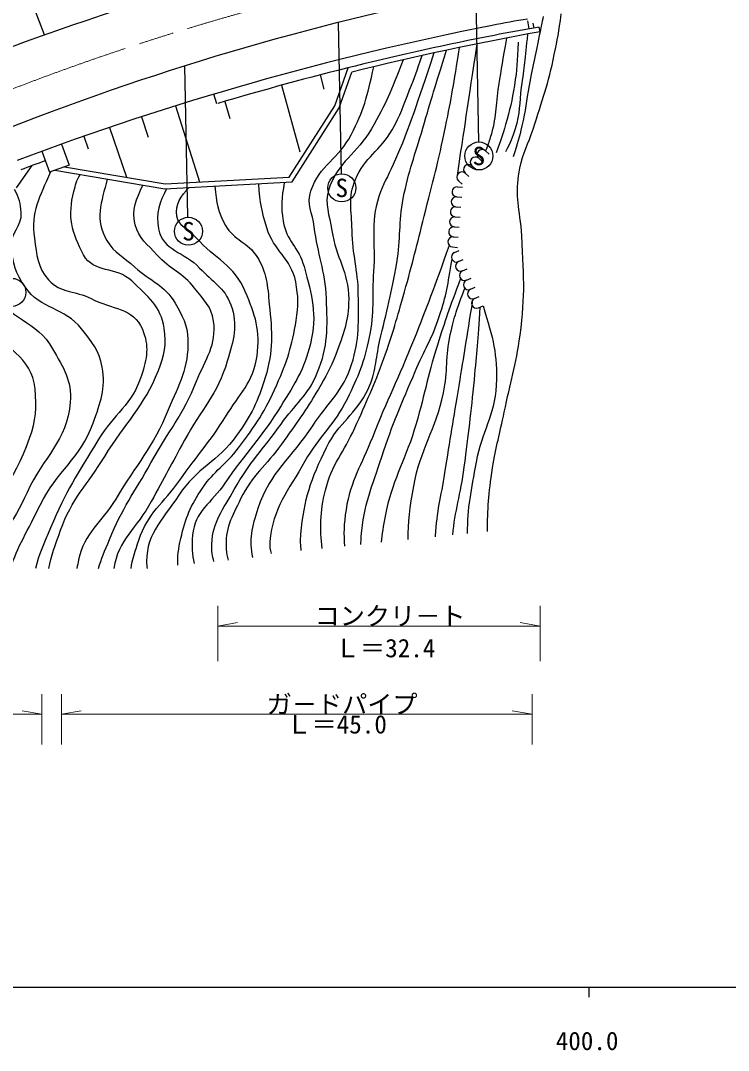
# Model space of a CAD drawing. Units: millimetres, scale not verified. Extents: x 40000 to 680000, y 20000 to 380000.
# Drawn here: x 411515 to 481894, y 198715 to 301096 of the extents above; entities that cross this region are included whole.
import ezdxf
from ezdxf.enums import TextEntityAlignment as Align

# ---------------------------------------------------------------- set-up
doc = ezdxf.new("R2010")
doc.units = ezdxf.units.MM
doc.header["$LTSCALE"] = 1000
doc.linetypes.add('CHAIN', pattern=[18.5, 12, -1.5, 3.5, -1.5])
for name, color, linetype, lineweight in [('M-BGD', 7, 'Continuous', 25), ('M-BMK', 2, 'CHAIN', 13), ('M-STR-HTXT', 7, 'Continuous', 13), ('M-TTL-BAND', 7, 'Continuous', 25)]:
    doc.layers.add(name, color=color, linetype=linetype, lineweight=lineweight)
doc.styles.add('ＭＳ ゴシック', font='')
doc.styles.get('ＭＳ ゴシック').set_extended_font_data('MS Gothic')

msp = doc.modelspace()

# ---------------------------------------------------------------- linework, layer by layer
at = {"layer": 'M-BGD'}
for p, q in [((413908, 299671), (411151, 306870)), ((456754, 303963), (457047, 288966)), ((462084, 300268), (461950, 301057)), ((443092, 300903), (443385, 285906)), ((462460, 300839), (462542, 300345)), ((463172, 299981), (463090, 300435)), ((427814, 296586), (428108, 281589)), ((442749, 292638), (444080, 296401)), ((443202, 292417), (444462, 295981)), ((441286, 295691), (441651, 294283)), ((437453, 294668), (439266, 288049)), ((431017, 292826), (430731, 293784)), ((431824, 293066), (432326, 291366)), ((426924, 292619), (429295, 285055)), ((438231, 285536), (442749, 292638)), ((438515, 285050), (443202, 292417)), ((423547, 291539), (424206, 289523)), ((420352, 290475), (422032, 285526)), ((415580, 288810), (416334, 286729)), ((417788, 289592), (418221, 288355)), ((413639, 288106), (414393, 286026)), ((457736, 288147), (458107, 287812)), ((411100, 284481), (412669, 286682)), ((416334, 286729), (414393, 286026)), ((457065, 287405), (457436, 287070)), ((414932, 286221), (425865, 284370)), ((415886, 286567), (425893, 284872)), ((455724, 285921), (456095, 285586)), ((456395, 286663), (456766, 286328)), ((425865, 284370), (438515, 285050)), ((425893, 284872), (438231, 285536)), ((455054, 285179), (455425, 284844)), ((454960, 284575), (455459, 284533)), ((454792, 282582), (455290, 282540)), ((454876, 283579), (455374, 283536)), ((454708, 281586), (455206, 281544)), ((454623, 280589), (455121, 280547)), ((454539, 279593), (455037, 279551)), ((454455, 278596), (454953, 278554)), ((454661, 278051), (455120, 278250)), ((455058, 277134), (455517, 277332)), ((455455, 276216), (455914, 276415)), ((455853, 275298), (456311, 275497)), ((456250, 274381), (456709, 274579)), ((456647, 273463), (457106, 273662)), ((457044, 272545), (457503, 272744))]:
    msp.add_line(p, q, dxfattribs=at)
for centre in [(457081, 287635), (443450, 284464), (428208, 280153), (410645, 274079)]:
    msp.add_circle(centre, 1392, dxfattribs=at)
for centre, radius, start, end in [((510405, 26395), 289813, 100.67265, 110.78353), ((508970, 38859), 270197, 100.88216, 111.41504), ((485128, 164470), 138740, 99.63092, 101.10931), ((515155, 11084), 295037, 101.09184, 110.63698), ((515155, 11084), 293537, 100.20205, 103.93575), ((485128, 164470), 137740, 99.20662, 101.10931), ((515155, 11084), 294037, 101.09184, 106.60621), ((457401, 287776), 500, 47.89398, 227.89398), ((515155, 11084), 294037, 110.13128, 110.63698), ((456060, 286292), 500, 47.89398, 227.89398), ((456730, 287034), 500, 47.89398, 227.89398), ((455389, 285550), 500, 47.89398, 227.89398), ((454918, 284077), 500, 85.16548, 265.16548), ((454750, 282084), 500, 85.16548, 265.16548), ((454834, 283080), 500, 85.16548, 265.16548), ((454665, 281087), 500, 85.16548, 265.16548), ((454581, 280091), 500, 85.16548, 265.16548), ((454497, 279095), 500, 85.16548, 265.16548), ((454859, 277593), 500, 113.40806, 293.40806), ((455257, 276675), 500, 113.40806, 293.40806), ((455654, 275757), 500, 113.40806, 293.40806), ((456051, 274839), 500, 113.40806, 293.40806), ((456449, 273922), 500, 113.40806, 293.40806), ((456846, 273004), 500, 113.40806, 293.40806)]:
    msp.add_arc(centre, radius, start, end, dxfattribs=at)
for points, knots in [([(318770, 293811), (320489, 293838), (321106, 293951), (322579, 294209), (325910, 294794), (327599, 295904), (330610, 297445), (333075, 298706), (334095, 300032), (336544, 301326), (338203, 302203), (339132, 302759), (340939, 303268), (345271, 304489), (347809, 304768), (352270, 305369), (355434, 305795), (357219, 306153), (360411, 306097), (362221, 306066), (363204, 305598), (365014, 305562), (368055, 305502), (369702, 306306), (372719, 306690), (374754, 306950), (375924, 306896), (377937, 307290), (380438, 307780), (381804, 308280), (384163, 309248), (386146, 310062), (387201, 310677), (388996, 311849), (390992, 313152), (391797, 314321), (393804, 315607), (396172, 317125), (397723, 317584), (400261, 318797), (403222, 320213), (404893, 320983), (407884, 322335), (409886, 323239), (411012, 323733), (413028, 324605), (415260, 325571), (416404, 326427), (418755, 327049), (420574, 327531), (421650, 327575), (423526, 327728), (425861, 327918), (426732, 327844), (429525, 327703)], [0, 0, 0, 0, 1, 1, 1, 2, 2, 2, 3, 3, 3, 4, 4, 4, 5, 5, 5, 6, 6, 6, 7, 7, 7, 8, 8, 8, 9, 9, 9, 10, 10, 10, 11, 11, 11, 12, 12, 12, 13, 13, 13, 14, 14, 14, 15, 15, 15, 16, 16, 16, 17, 17, 17, 18, 18, 18, 18]), ([(463482, 301511), (463326, 300766), (463288, 300578), (463164, 299980), (462732, 297894), (462480, 296727), (462078, 294635), (461777, 293070), (461743, 292167), (461370, 290618), (461080, 289414), (460958, 288994), (460501, 287568)], [0, 0, 0, 0, 1, 1, 1, 2, 2, 2, 3, 3, 3, 4, 4, 4, 4]), ([(461291, 280620), (460951, 283155), (460708, 284205), (461156, 286431), (461472, 288001), (461988, 288787), (462475, 290312), (463391, 293181), (463983, 294777), (464584, 297727), (464904, 299302), (465016, 299860), (465278, 301782)], [0, 0, 0, 0, 1, 1, 1, 2, 2, 2, 3, 3, 3, 4, 4, 4, 4]), ([(459817, 299358), (459434, 297051), (459338, 296470), (459038, 294619), (458712, 292616), (458826, 291425), (458216, 289489), (458048, 288957), (457997, 288750), (457745, 288139)], [0, 0, 0, 0, 1, 1, 1, 2, 2, 2, 3, 3, 3, 3]), ([(461918, 299753), (461648, 297200), (461583, 296527), (461303, 294468), (461084, 292857), (461191, 291897), (460688, 290351), (460385, 289420), (460242, 289048), (459727, 288036)], [0, 0, 0, 0, 1, 1, 1, 2, 2, 2, 3, 3, 3, 3]), ([(439424, 248413), (439350, 248903), (439325, 249426), (439382, 250036), (439708, 253534), (440374, 255514), (441937, 258660), (443174, 261150), (444878, 261946), (446065, 264460), (446876, 266181), (446786, 267339), (447217, 269192), (447926, 272237), (448394, 273931), (448915, 277013), (449334, 279495), (449094, 280953), (449568, 283425), (450101, 286205), (450727, 287687), (451515, 290406), (452395, 293442), (452700, 294410), (453863, 298151)], [0, 0, 0, 0, 1, 1, 1, 2, 2, 2, 3, 3, 3, 4, 4, 4, 5, 5, 5, 6, 6, 6, 7, 7, 7, 8, 8, 8, 8]), ([(441501, 248627), (441274, 250574), (441281, 252175), (441827, 254421), (442456, 257013), (443656, 258159), (444746, 260593), (445938, 263258), (446629, 264746), (447633, 267487), (448567, 270037), (448939, 271519), (449680, 274131), (450510, 277057), (450908, 278715), (451646, 281666), (452509, 285118), (453052, 287040), (453765, 290526), (454393, 293596), (454567, 294634), (455164, 298425)], [0, 0, 0, 0, 1, 1, 1, 2, 2, 2, 3, 3, 3, 4, 4, 4, 5, 5, 5, 6, 6, 6, 7, 7, 7, 7]), ([(460987, 298941), (460901, 296927), (460883, 296307), (460616, 294644), (460370, 293111), (460173, 292258), (459739, 290767), (459415, 289654), (459286, 289267), (458801, 287951)], [0, 0, 0, 0, 1, 1, 1, 2, 2, 2, 3, 3, 3, 3]), ([(449557, 297197), (448293, 293961), (447884, 292898), (446411, 290350), (444970, 287860), (443061, 287066), (442165, 284332), (441663, 282801), (442252, 281814), (442475, 280218), (442854, 277502), (444146, 276140), (444138, 273397), (444131, 271189), (443619, 269963), (442849, 267893), (442325, 266486), (441892, 265748), (441128, 264455), (439817, 262236), (438942, 261078), (437455, 258973), (435930, 256815), (434544, 255940), (433396, 253559), (432513, 251729), (431815, 250586), (431957, 248559), (431986, 248150), (432053, 247794), (432152, 247468)], [0, 0, 0, 0, 1, 1, 1, 2, 2, 2, 3, 3, 3, 4, 4, 4, 5, 5, 5, 6, 6, 6, 7, 7, 7, 8, 8, 8, 9, 9, 9, 10, 10, 10, 10]), ([(434602, 247720), (434226, 249424), (434526, 250778), (435140, 252615), (436357, 256257), (438473, 257593), (440566, 260813), (442099, 263173), (443588, 264211), (444425, 266899), (445238, 269509), (445120, 271132), (445096, 273865), (445074, 276376), (444506, 277753), (444473, 280264), (444447, 282235), (444031, 283486), (444804, 285300), (445742, 287505), (447258, 288154), (448459, 290228), (449311, 291700), (449571, 292639), (450197, 294220), (450720, 295538), (450881, 295984), (451451, 297625)], [0, 0, 0, 0, 1, 1, 1, 2, 2, 2, 3, 3, 3, 4, 4, 4, 5, 5, 5, 6, 6, 6, 7, 7, 7, 8, 8, 8, 9, 9, 9, 9]), ([(452612, 297881), (450815, 292553), (450412, 291014), (448568, 286786), (448025, 285540), (447534, 284914), (447134, 283616), (446272, 280820), (446812, 279063), (446612, 276145), (446438, 273595), (446698, 272118), (446177, 269615), (445658, 267121), (445120, 265753), (443980, 263474), (442675, 260863), (441224, 259829), (439785, 257289), (438109, 254329), (436611, 252692), (436307, 249304), (436267, 248851), (436315, 248461), (436419, 248104)], [0, 0, 0, 0, 1, 1, 1, 2, 2, 2, 3, 3, 3, 4, 4, 4, 5, 5, 5, 6, 6, 6, 7, 7, 7, 8, 8, 8, 8]), ([(430745, 247323), (430588, 247834), (430502, 248385), (430531, 249049), (430629, 251336), (431650, 252466), (432760, 254467), (434275, 257198), (435599, 258427), (437409, 260971), (438823, 262958), (440087, 263812), (441014, 266067), (442123, 268761), (442039, 270559), (441922, 273470), (441808, 276295), (441062, 277802), (440713, 280608), (440540, 281994), (439940, 282845), (440385, 284169), (441241, 286713), (443163, 287365), (444394, 289751), (445671, 292224), (445931, 293416), (446641, 296513)], [0, 0, 0, 0, 1, 1, 1, 2, 2, 2, 3, 3, 3, 4, 4, 4, 5, 5, 5, 6, 6, 6, 7, 7, 7, 8, 8, 8, 9, 9, 9, 9]), ([(414502, 286065), (413367, 283478), (412530, 282095), (412888, 279465), (413119, 277767), (413171, 276598), (414306, 275314), (415496, 273967), (416922, 274288), (418516, 273457), (420578, 272382), (422746, 272558), (423630, 270406), (424313, 268744), (424079, 267519), (423535, 265806), (422623, 262931), (420781, 261983), (419222, 259402), (417219, 256086), (415980, 254261), (414500, 250682), (413851, 249113), (413306, 247969), (413000, 246636)], [0, 0, 0, 0, 1, 1, 1, 2, 2, 2, 3, 3, 3, 4, 4, 4, 5, 5, 5, 6, 6, 6, 7, 7, 7, 8, 8, 8, 8]), ([(414323, 246636), (414525, 247842), (414984, 248985), (415490, 250428), (416597, 253583), (418142, 254921), (419889, 257772), (421943, 261121), (423766, 262653), (425215, 266306), (425825, 267844), (426045, 268866), (425796, 270502), (425460, 272707), (424173, 273664), (422566, 275211), (421031, 276688), (418772, 275928), (417770, 277808), (416600, 280004), (416175, 281700), (416811, 284106), (416991, 284786), (417057, 285131), (417422, 285800)], [0, 0, 0, 0, 1, 1, 1, 2, 2, 2, 3, 3, 3, 4, 4, 4, 5, 5, 5, 6, 6, 6, 7, 7, 7, 8, 8, 8, 8]), ([(420125, 285342), (419550, 283026), (418862, 281276), (420091, 279229), (420865, 277941), (421785, 277608), (422889, 276587), (424423, 275167), (425835, 274830), (426876, 273018), (427627, 271710), (428094, 270878), (428144, 269371), (428238, 266542), (427286, 265004), (426197, 262391), (424649, 258680), (423042, 256968), (420971, 253521), (419548, 251152), (417842, 250191), (417280, 247485), (417218, 247190), (417161, 246908), (417109, 246636)], [0, 0, 0, 0, 1, 1, 1, 2, 2, 2, 3, 3, 3, 4, 4, 4, 5, 5, 5, 6, 6, 6, 7, 7, 7, 8, 8, 8, 8]), ([(419277, 246636), (419505, 247554), (419895, 248391), (420340, 249493), (421611, 252635), (422839, 254153), (424472, 257123), (426222, 260305), (427663, 261865), (429007, 265239), (429907, 267498), (431032, 268820), (430700, 271229), (430499, 272693), (429704, 273330), (428811, 274508), (427640, 276052), (426375, 276340), (425091, 277791), (424129, 278877), (423266, 279393), (422915, 280801), (422536, 282322), (423029, 283315), (423682, 284740)], [0, 0, 0, 0, 1, 1, 1, 2, 2, 2, 3, 3, 3, 4, 4, 4, 5, 5, 5, 6, 6, 6, 7, 7, 7, 8, 8, 8, 8]), ([(430821, 284637), (431007, 282941), (431124, 282111), (431898, 280730), (432736, 279233), (434104, 279088), (435014, 277633), (436030, 276006), (436056, 274788), (436245, 272878), (436524, 270055), (436666, 268341), (435842, 265626), (435110, 263215), (434461, 261886), (432991, 259840), (431113, 257226), (429026, 256612), (427251, 253926), (425565, 251373), (423786, 249810), (424078, 246764), (424082, 246722), (424087, 246680), (424092, 246639)], [0, 0, 0, 0, 1, 1, 1, 2, 2, 2, 3, 3, 3, 4, 4, 4, 5, 5, 5, 6, 6, 6, 7, 7, 7, 8, 8, 8, 8]), ([(427159, 246954), (427103, 247806), (427204, 248573), (427443, 249594), (427930, 251677), (428400, 252858), (429604, 254626), (430780, 256354), (431921, 256940), (433173, 258614), (434885, 260905), (435836, 262247), (436982, 264868), (438032, 267269), (438505, 268705), (438911, 271294), (439143, 272771), (439156, 273655), (438870, 275122), (438414, 277455), (436695, 278214), (435994, 280485), (435481, 282150), (435356, 282895), (435192, 284872)], [0, 0, 0, 0, 1, 1, 1, 2, 2, 2, 3, 3, 3, 4, 4, 4, 5, 5, 5, 6, 6, 6, 7, 7, 7, 8, 8, 8, 8]), ([(437738, 285009), (437455, 283384), (437392, 282642), (437624, 281153), (437923, 279239), (439191, 278518), (439696, 276648), (440479, 273744), (441042, 271897), (440333, 268973), (439704, 266382), (438807, 265075), (437414, 262801), (435474, 259637), (433920, 258180), (431838, 255108), (430505, 253140), (428820, 252312), (428619, 249944), (428527, 248861), (428573, 247970), (428761, 247119)], [0, 0, 0, 0, 1, 1, 1, 2, 2, 2, 3, 3, 3, 4, 4, 4, 5, 5, 5, 6, 6, 6, 7, 7, 7, 7]), ([(410513, 246636), (411166, 248717), (412276, 250493), (413464, 252934), (415122, 256340), (417451, 257514), (418722, 261082), (419462, 263159), (419999, 264481), (419625, 266654), (419340, 268309), (418620, 269116), (417585, 270437), (415896, 272593), (413517, 272365), (411953, 274614), (411015, 275965), (410751, 276960), (410586, 278597), (410447, 279976), (411692, 280621), (411584, 282003), (411511, 282940), (411360, 283415), (410924, 284318)], [0, 0, 0, 0, 1, 1, 1, 2, 2, 2, 3, 3, 3, 4, 4, 4, 5, 5, 5, 6, 6, 6, 7, 7, 7, 8, 8, 8, 8]), ([(426021, 284378), (425331, 283032), (424948, 281954), (425231, 280393), (425625, 278220), (427817, 278106), (429319, 276488), (430591, 275117), (431775, 274594), (432417, 272837), (433167, 270782), (432683, 269346), (432068, 267247), (431087, 263901), (429478, 262464), (427818, 259399), (426527, 257014), (425804, 255679), (424513, 253295), (423089, 250665), (421218, 249482), (420778, 246636)], [0, 0, 0, 0, 1, 1, 1, 2, 2, 2, 3, 3, 3, 4, 4, 4, 5, 5, 5, 6, 6, 6, 7, 7, 7, 7]), ([(422498, 246636), (422616, 247521), (422941, 248413), (423278, 249452), (424150, 252138), (425735, 253109), (427356, 255420), (429093, 257899), (430300, 259129), (431887, 261706), (433284, 263974), (434638, 265125), (435024, 267760), (435394, 270281), (434837, 271829), (433847, 274177), (432753, 276773), (430859, 277401), (428973, 279494), (428215, 280336), (427264, 280552), (427048, 281665), (426818, 282842), (427523, 283649), (428234, 284497)], [0, 0, 0, 0, 1, 1, 1, 2, 2, 2, 3, 3, 3, 4, 4, 4, 5, 5, 5, 6, 6, 6, 7, 7, 7, 8, 8, 8, 8]), ([(407075, 280747), (407324, 277936), (407554, 276552), (408779, 274219), (410275, 271369), (413125, 271291), (414693, 268479), (415760, 266565), (416629, 265338), (416460, 263153), (416160, 259286), (413746, 257742), (412174, 254197), (410826, 251154), (409063, 249142), (408104, 246636)], [0, 0, 0, 0, 1, 1, 1, 2, 2, 2, 3, 3, 3, 4, 4, 4, 5, 5, 5, 5]), ([(457934, 250317), (457951, 252494), (458032, 254002), (458450, 256620), (458797, 258799), (459151, 259991), (459599, 262152), (460218, 265142), (460781, 266781), (461180, 269808), (461732, 273995), (461547, 275656), (461291, 280620)], [0, 0, 0, 0, 1, 1, 1, 2, 2, 2, 3, 3, 3, 4, 4, 4, 4]), ([(406099, 246636), (406374, 247310), (406686, 248018), (407007, 248819), (408754, 253181), (410854, 255134), (412405, 259569), (413043, 261394), (413138, 262563), (412954, 264487), (412644, 267728), (409921, 268573), (407730, 270981), (407232, 271528), (406782, 271656), (406272, 272193), (404488, 274072), (404891, 275973), (404836, 278670)], [0, 0, 0, 0, 1, 1, 1, 2, 2, 2, 3, 3, 3, 4, 4, 4, 5, 5, 5, 6, 6, 6, 6]), ([(454136, 278748), (452484, 274169), (452041, 272948), (450576, 269277), (449061, 265483), (447981, 263452), (446490, 259649), (445400, 256869), (444345, 255416), (443871, 252469), (443642, 251051), (443630, 250003), (443719, 248855)], [0, 0, 0, 0, 1, 1, 1, 2, 2, 2, 3, 3, 3, 4, 4, 4, 4]), ([(445355, 249023), (445358, 249273), (445370, 249535), (445392, 249812), (445645, 252996), (446444, 254693), (447426, 257732), (448520, 261121), (449386, 262932), (450753, 266221), (451648, 268374), (452431, 269470), (453150, 271689), (453852, 273852), (453995, 274729), (454411, 277372)], [0, 0, 0, 0, 1, 1, 1, 2, 2, 2, 3, 3, 3, 4, 4, 4, 5, 5, 5, 5]), ([(455251, 275462), (454088, 272317), (453781, 271441), (452956, 268826), (451933, 265582), (451664, 263676), (450664, 260426), (449624, 257043), (448425, 255320), (447761, 251844), (447569, 250841), (447442, 250032), (447380, 249232)], [0, 0, 0, 0, 1, 1, 1, 2, 2, 2, 3, 3, 3, 4, 4, 4, 4]), ([(450060, 249507), (450054, 251160), (450229, 252757), (450602, 254818), (451278, 258558), (452786, 260365), (453568, 264084), (454037, 266312), (453740, 267653), (454241, 269873), (454659, 271721), (454892, 272414), (455679, 274506)], [0, 0, 0, 0, 1, 1, 1, 2, 2, 2, 3, 3, 3, 4, 4, 4, 4]), ([(456458, 273319), (455791, 269168), (455624, 268128), (455085, 264801), (454536, 261414), (454201, 259521), (453672, 256131), (453290, 253686), (452870, 252336), (452741, 249865), (452739, 249838), (452738, 249810), (452736, 249782)], [0, 0, 0, 0, 1, 1, 1, 2, 2, 2, 3, 3, 3, 4, 4, 4, 4]), ([(454501, 249964), (454678, 252291), (455285, 254014), (455628, 256712), (456058, 260100), (456313, 261997), (456638, 265396), (456907, 268214), (456978, 269135), (457219, 272621)], [0, 0, 0, 0, 1, 1, 1, 2, 2, 2, 3, 3, 3, 3]), ([(457503, 272744), (458502, 269428), (458950, 267966), (458799, 264841), (458650, 261761), (457363, 260234), (456814, 257198), (456310, 254411), (455900, 252646), (455928, 250111)], [0, 0, 0, 0, 1, 1, 1, 2, 2, 2, 3, 3, 3, 3])]:
    msp.add_open_spline(points, degree=3, knots=knots, dxfattribs=at)
msp.add_open_spline([(456880, 298778), (455895, 292237), (455895, 292237), (454911, 285696)], degree=3, dxfattribs=at)
at = {"layer": 'M-BMK'}
for start, end in [(100.08178, 110.19358), (110.19358, 111.46263)]:
    msp.add_arc((502411, 56264), 255094, start, end, dxfattribs=at)
at = {"layer": 'M-STR-HTXT'}
for p, q in [((431122, 242907), (431122, 237407)), ((463164, 242907), (463164, 237407)), ((431122, 240907), (433091, 241254)), ((431122, 240907), (463164, 240907)), ((463164, 240907), (461194, 241254)), ((413639, 234134), (413639, 229134)), ((415580, 234134), (415580, 229134)), ((462378, 234134), (462378, 229134)), ((413639, 232134), (411669, 232481)), ((415580, 232134), (417549, 232481)), ((462378, 232134), (460409, 232481)), ((276209, 232134), (413639, 232134)), ((415580, 232134), (462378, 232134))]:
    msp.add_line(p, q, dxfattribs=at)
at = {"layer": 'M-TTL-BAND'}
for p, q in [((40000, 205000), (579000, 205000)), ((468000, 205000), (468000, 204000))]:
    msp.add_line(p, q, dxfattribs=at)

# ---------------------------------------------------------------- texts
at = {"layer": 'M-BGD', "style": 'ＭＳ ゴシック'}
for p in [(457081, 287635), (443450, 284464), (428208, 280153)]:
    msp.add_text('S', height=1833, dxfattribs=at).set_placement(p, align=Align.MIDDLE_CENTER)
at = {"layer": 'M-STR-HTXT', "style": 'ＭＳ ゴシック'}
for s, p in [('コンクリ－ト', (448252, 241907)), ('Ｌ＝32.4', (447761, 238714)), ('ガ－ドパイプ', (443488, 233134)), ('Ｌ＝45.0', (442940, 231134))]:
    msp.add_text(s, height=1833, dxfattribs=at).set_placement(p, align=Align.MIDDLE_CENTER)
at = {"layer": 'M-TTL-BAND', "style": 'ＭＳ ゴシック'}
msp.add_text('400.0', height=1833, dxfattribs=at).set_placement((467844, 198195), align=Align.BOTTOM_CENTER)

doc.saveas('drawing.dxf')
